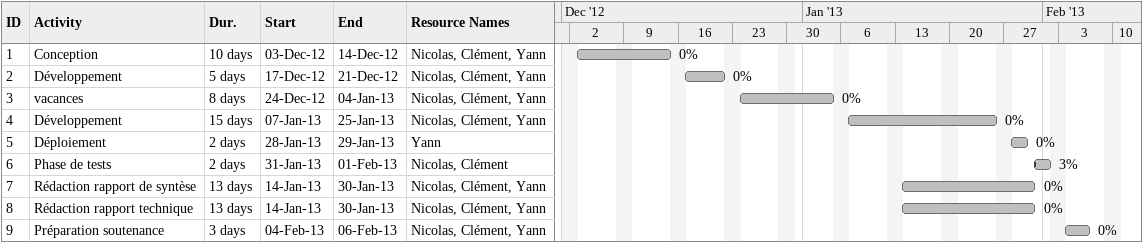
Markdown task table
| ID | Task | Duration | Start | Finish | Resources | % complete |
|---|---|---|---|---|---|---|
| 1 | Conception | 10d | 2012-12-03 | 2012-12-14 | Nicolas, Clément, Yann | 0 |
| 2 | Développement | 5d | 2012-12-17 | 2012-12-21 | Nicolas, Clément, Yann | 0 |
| 3 | vacances | 8d | 2012-12-24 | 2013-01-04 | Nicolas, Clément, Yann | 0 |
| 4 | Développement | 15d | 2013-01-07 | 2013-01-25 | Nicolas, Clément, Yann | 0 |
| 5 | Déploiement | 2d | 2013-01-28 | 2013-01-29 | Yann | 0 |
| 6 | Phase de tests | 2d | 2013-01-31 | 2013-02-01 | Nicolas, Clément | 3 |
| 7 | Rédaction rapport de syntèse | 13d | 2013-01-14 | 2013-01-30 | Nicolas, Clément, Yann | 0 |
| 8 | Rédaction rapport technique | 13d | 2013-01-14 | 2013-01-30 | Nicolas, Clément, Yann | 0 |
| 9 | Préparation soutenance | 3d | 2013-02-04 | 2013-02-06 | Nicolas, Clément, Yann | 0 |
